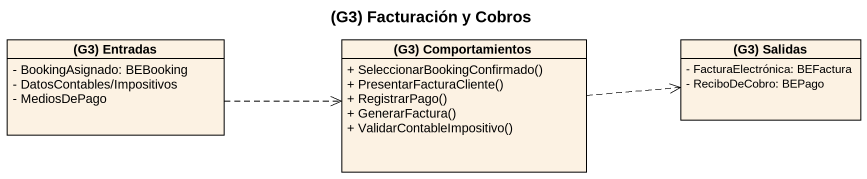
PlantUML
@startuml
title (G3) Facturación y Cobros
hide circle
hide empty members
skinparam classAttributeIconSize 0
class "(G3) Entradas" as G3_Entradas {
  - BookingAsignado: BEBooking
  - DatosContables/Impositivos
  - MediosDePago
}
class "(G3) Comportamientos" as G3_Comportamientos {
  + SeleccionarBookingConfirmado()
  + PresentarFacturaCliente()
  + RegistrarPago()
  + GenerarFactura()
  + ValidarContableImpositivo()
}
class "(G3) Salidas" as G3_Salidas {
  - FacturaElectrónica: BEFactura
  - ReciboDeCobro: BEPago
}
G3_Entradas .right.> G3_Comportamientos
G3_Comportamientos .right.> G3_Salidas
@enduml
